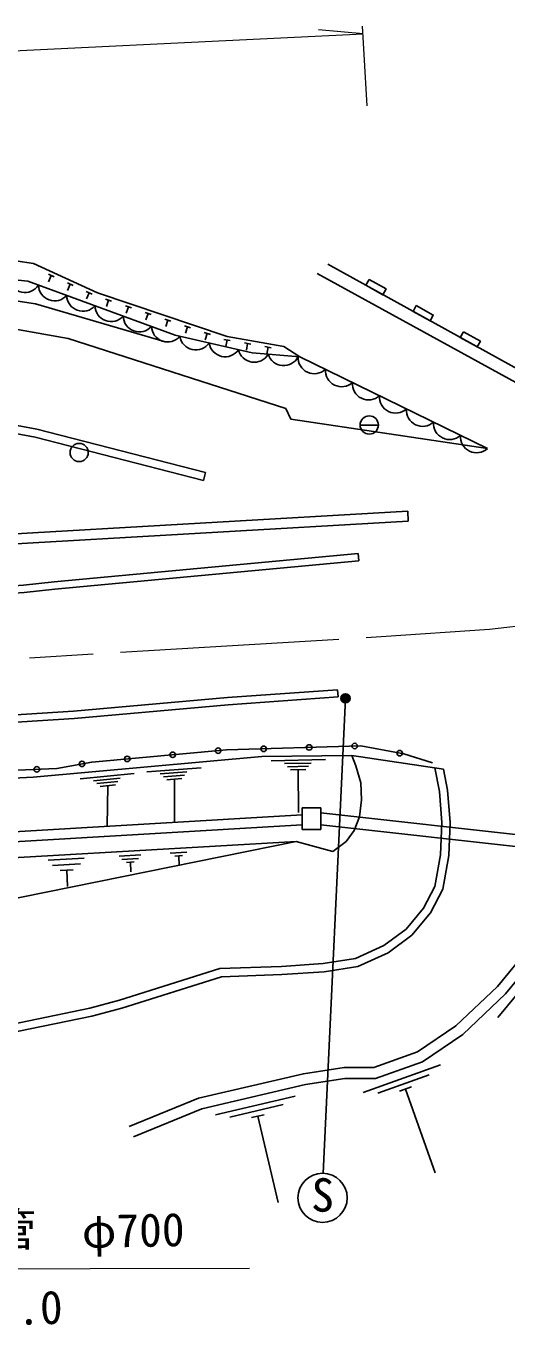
# Model space of a CAD drawing. Units: millimetres at full size, sheet at 1:1000; details may follow other scales. Extents: x 40000 to 680000, y 20000 to 380000.
# Drawn here: x 501491 to 527867, y 245032 to 316414 of the extents above; entities that cross this region are included whole.
import ezdxf
from ezdxf.enums import TextEntityAlignment as Align

# ---------------------------------------------------------------- set-up
doc = ezdxf.new("R2010")
doc.units = ezdxf.units.MM
doc.header["$LTSCALE"] = 1000
doc.linetypes.add('CHAIN', pattern=[18.5, 12, -1.5, 3.5, -1.5])
for name, color, linetype, lineweight in [('M-BGD', 7, 'Continuous', 25), ('M-BGD-EXST', 7, 'Continuous', 25), ('M-BMK', 2, 'CHAIN', 13), ('M-STR-HTXT', 7, 'Continuous', 13)]:
    doc.layers.add(name, color=color, linetype=linetype, lineweight=lineweight)
doc.styles.add('ＭＳ ゴシック', font='')
doc.styles.get('ＭＳ ゴシック').set_extended_font_data('MS Gothic')

msp = doc.modelspace()

# ---------------------------------------------------------------- hatches: boundary and pattern name
at = {"layer": 'M-BGD-EXST'}
msp.add_hatch(color=256, dxfattribs=at).paths.add_polyline_path([(519231, 279643, -1), (518792, 279404, -1)])

# ---------------------------------------------------------------- linework, layer by layer
at = {"layer": 'M-BGD'}
for p, q in [((503036, 302653), (502718, 302798)), ((502877, 302726), (502721, 302384)), ((517461, 302839), (531360, 295200)), ((504075, 302179), (503757, 302324)), ((503916, 302252), (503760, 301911)), ((505114, 301705), (504796, 301850)), ((504955, 301778), (504799, 301437)), ((506187, 301317), (505856, 301429)), ((506022, 301373), (505902, 301018)), ((507270, 300953), (506938, 301064)), ((507104, 301009), (506984, 300653)), ((508352, 300588), (508020, 300700)), ((508186, 300644), (508066, 300288)), ((509434, 300223), (509103, 300335)), ((509268, 300279), (509149, 299924)), ((510516, 299858), (510185, 299970)), ((510351, 299914), (510231, 299559)), ((511599, 299494), (511267, 299606)), ((511433, 299550), (511313, 299194)), ((512689, 299161), (512345, 299222)), ((512517, 299192), (512451, 298823)), ((513814, 298962), (513469, 299023)), ((513641, 298992), (513576, 298623)), ((514938, 298762), (514594, 298823)), ((514766, 298793), (514700, 298423)), ((519814, 294521), (520814, 294521)), ((511229, 291476), (511340, 291912)), ((522454, 289251), (522422, 289800)), ((519746, 287073), (519709, 287471)), ((518576, 280000), (518605, 279601)), ((508121, 275494), (511087, 275720)), ((514936, 276099), (517910, 276166)), ((515657, 275943), (517123, 275976)), ((515827, 275775), (516980, 275801)), ((515997, 275607), (516837, 275626)), ((516417, 275616), (516425, 273253)), ((504467, 275109), (507429, 275396)), ((505198, 275007), (506658, 275148)), ((505380, 274851), (506528, 274963)), ((508849, 275377), (510311, 275488)), ((509028, 275218), (510178, 275306)), ((509206, 275059), (510044, 275123)), ((509625, 275091), (509627, 272727)), ((505562, 274696), (506398, 274777)), ((505980, 274737), (505935, 272508)), ((493557, 271777), (516644, 273141)), ((517654, 273237), (542106, 270515)), ((493557, 271226), (516644, 272590)), ((517654, 272583), (542156, 269855)), ((516310, 271664), (493010, 266951)), ((504678, 270753), (502696, 270639)), ((507790, 270932), (506600, 270863)), ((507668, 270744), (506743, 270691)), ((507425, 270550), (507006, 270526)), ((510314, 271088), (509389, 271033)), ((510072, 270893), (509652, 270869)), ((509862, 270881), (509894, 270346)), ((504475, 270441), (502934, 270353)), ((504071, 270117), (503372, 270077)), ((503722, 270097), (503773, 269205)), ((507216, 270538), (507246, 270003)), ((530226, 265480), (527360, 262011)), ((524215, 259407), (519977, 257894)), ((523609, 258872), (520784, 257863)), ((516259, 257696), (511878, 256672)), ((522627, 258203), (521968, 257968)), ((522297, 258085), (523938, 253489)), ((515597, 257233), (512676, 256550)), ((514546, 256679), (513864, 256520)), ((514205, 256599), (515311, 251868))]:
    msp.add_line(p, q, dxfattribs=at)
for points in [[(516511, 298261), (515633, 298831), (512517, 299384), (505404, 301782), (501892, 303383), (494137, 304552), (484333, 304840), (473767, 307567), (459178, 311091), (452785, 312053)], [(453069, 310764), (459628, 310010), (478055, 304960), (489114, 303145), (502010, 301167), (509074, 299098)], [(453108, 309517), (458452, 308744), (473306, 304534), (477774, 303108), (491217, 301394), (494848, 300900), (499358, 300063), (503809, 299277), (515731, 295434), (516012, 294851), (526800, 293229)], [(526800, 293229), (516511, 298261), (513898, 298477), (509664, 299448), (501582, 302410), (489935, 303642), (489114, 303145)], [(518043, 303341), (531034, 296152), (532533, 299890)], [(471058, 300055), (479851, 298434), (481773, 298080), (502080, 294287), (511340, 291912)], [(470957, 299616), (479769, 297992), (481690, 297637), (501983, 293847), (511229, 291476)], [(498283, 287906), (499661, 287923), (522454, 289251)], [(498289, 288456), (499641, 288473), (522422, 289800)], [(437529, 282460), (441824, 282825), (444213, 283058), (448951, 284002), (449909, 284120), (452077, 284518), (459790, 286050), (461421, 286291), (463973, 286411), (470507, 286814), (473385, 286933), (476364, 286981), (478983, 286896), (481731, 286713), (485553, 286481), (495345, 285876), (498047, 285708), (499325, 285653), (500318, 285653), (501358, 285734), (503030, 285917), (519709, 287471)], [(437563, 282061), (441860, 282427), (444271, 282661), (449015, 283606), (449970, 283724), (452152, 284125), (459858, 285656), (461459, 285893), (463994, 286011), (470527, 286415), (473397, 286533), (476361, 286581), (478963, 286497), (481706, 286314), (485528, 286081), (495320, 285477), (498026, 285308), (499317, 285253), (500333, 285253), (501395, 285336), (503071, 285519), (519746, 287073)], [(449562, 274976), (452923, 275317), (463628, 276124), (472779, 276777), (479066, 277091), (485994, 277658), (494330, 278199), (504097, 278823), (512542, 279564), (518576, 280000)], [(449614, 274579), (452958, 274918), (463657, 275725), (472803, 276378), (479093, 276692), (486023, 277259), (494356, 277800), (504127, 278425), (512574, 279166), (518605, 279601)], [(536971, 278405), (534392, 277139), (534133, 275351), (533784, 273747), (533212, 272377), (531759, 269492), (530423, 267569), (529125, 265875), (527341, 263716), (525061, 261548), (522961, 260127), (520557, 259269), (518933, 259262), (516708, 258930), (510942, 257583), (507155, 256027)], [(537049, 277911), (534943, 276757), (534724, 275244), (534359, 273566), (533757, 272126), (532276, 269184), (530908, 267215), (529595, 265501), (527781, 263306), (525439, 261079), (523234, 259588), (520662, 258669), (518979, 258662), (516821, 258340), (511126, 257009), (507383, 255472)], [(523791, 275981), (522218, 276471), (519852, 276918), (512481, 276692), (505095, 276028), (503180, 275674), (486801, 274984), (484183, 274095), (474060, 273576), (455839, 272516), (437836, 269792), (431761, 268889), (428942, 268770), (424662, 268685), (417632, 268308), (417171, 268042), (413173, 268107), (405890, 268582), (397070, 269737), (393798, 269795), (370259, 268763)], [(484553, 273606), (487085, 274471), (501888, 275194), (514424, 276326), (519366, 276380), (524381, 275645)], [(489643, 270135), (516310, 271664), (518326, 271127), (519053, 271670), (519484, 272267), (519782, 273031), (519888, 273961), (519844, 274894), (519580, 275815), (519366, 276380)], [(523908, 275715), (524164, 274422), (524301, 272713), (524225, 270947), (523912, 269205), (523289, 268004), (522343, 266866), (521118, 265957), (519560, 265244), (517787, 264974), (515502, 264817), (512126, 264698), (506618, 262961), (504997, 262530), (496873, 260851)], [(524381, 275645), (524610, 274484), (524752, 272721), (524673, 270898), (524343, 269058), (523667, 267754), (522654, 266537), (521348, 265567), (519689, 264809), (517837, 264527), (515525, 264368), (512203, 264250), (506743, 262529), (505100, 262092), (496977, 260413)]]:
    msp.add_lwpolyline(points, dxfattribs=at)
for points in [[(520301, 302504), (521239, 301985), (521064, 301669), (520126, 302188)], [(522889, 301072), (523827, 300553), (523652, 300237), (522714, 300756)], [(525476, 299640), (526414, 299121), (526240, 298805), (525302, 299324)], [(516644, 273516), (517654, 273516), (517654, 272331), (516644, 272331)]]:
    msp.add_lwpolyline(points, close=True, dxfattribs=at)
for centre, radius in [((520314, 294521), 500), ((504405, 293012), 500), ((517019, 276831), 150), ((519517, 276908), 150), ((507043, 276203), 150), ((509533, 276427), 150), ((512023, 276651), 150), ((514520, 276755), 150), ((521980, 276516), 150), ((502084, 275627), 150), ((504560, 275929), 150)]:
    msp.add_circle(centre, radius, dxfattribs=at)
for centre, start, end in [((501428, 302681), 190.42421, 326.80135), ((503059, 302220), 181.68792, 318.06506), ((504609, 301653), 181.68792, 318.06506), ((506158, 301085), 181.68792, 318.06506), ((507707, 300517), 181.68792, 318.06506), ((509254, 299968), 182.86236, 319.2395), ((510805, 299525), 188.88747, 325.26461), ((512413, 299156), 188.88747, 325.26461), ((514004, 298854), 193.24439, 329.62153), ((515620, 298666), 197.08945, 333.46659), ((517297, 298225), 176.964, 313.34113), ((518793, 297512), 175.74852, 312.12565), ((520275, 296787), 175.74852, 312.12565), ((521758, 296063), 175.74852, 312.12565), ((523240, 295338), 175.74852, 312.12565), ((524722, 294613), 175.74852, 312.12565), ((526204, 293888), 175.74852, 312.12565)]:
    msp.add_arc(centre, 889, start, end, dxfattribs=at)
at = {"layer": 'M-BGD-EXST'}
msp.add_line((519012, 279524), (517793, 253467), dxfattribs=at)
for centre, radius in [((519012, 279524), 250), ((517755, 252118), 1350)]:
    msp.add_circle(centre, radius, dxfattribs=at)
at = {"layer": 'M-BMK'}
msp.add_lwpolyline([(354741, 275255), (363107, 274901), (371702, 274750), (381102, 274933), (386417, 275145), (404519, 276135), (425246, 277409), (446555, 278580), (471482, 280089), (488207, 280935), (520967, 282918), (526916, 283319), (538695, 284687), (557347, 287118), (568563, 289071)], dxfattribs=at)
at = {"layer": 'M-STR-HTXT'}
for p, q in [((520206, 312043), (519948, 316414)), ((519973, 315982), (517528, 316205))]:
    msp.add_line(p, q, dxfattribs=at)
for points in [[(399410, 310267), (424326, 311534), (471286, 313736), (476758, 313877), (504925, 315250), (519973, 315982)], [(513741, 248238), (487517, 248179), (492988, 270912)]]:
    msp.add_lwpolyline(points, dxfattribs=at)

# ---------------------------------------------------------------- texts
at = {"layer": 'M-BGD-EXST', "style": 'ＭＳ ゴシック'}
msp.add_text('S', height=1833, rotation=358.508, dxfattribs=at).set_placement((517100, 250826), align=Align.BOTTOM_LEFT)
at = {"layer": 'M-STR-HTXT', "style": 'ＭＳ ゴシック'}
for s, rotation, p in [('ヒューム管', 0.175, (489538, 248888)), ('φ700', 1.091, (504578, 248815)), ('L=22.0', 1.402, (496054, 244476))]:
    msp.add_text(s, height=1833, rotation=rotation, dxfattribs=at).set_placement(p, align=Align.BOTTOM_LEFT)

doc.saveas('drawing.dxf')
